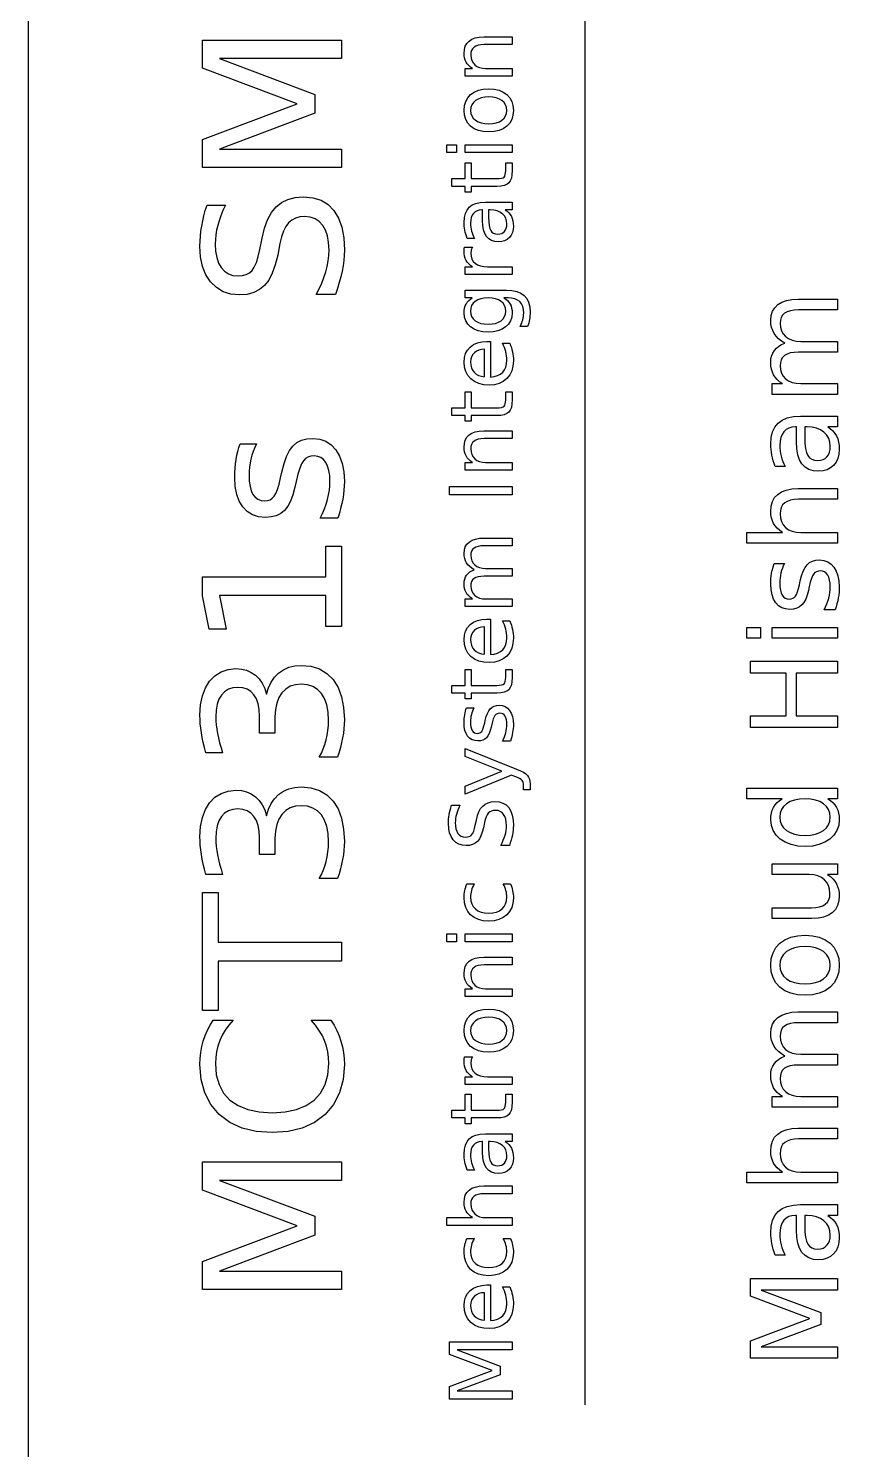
# Model space of a CAD drawing. Header units: millimetres. Extents: x 0 to 600, y 0 to 400.
# Drawn here: x 415 to 462.5, y 90.4 to 172.1 of the extents above; entities that cross this region are included whole.
import ezdxf

# ---------------------------------------------------------------- set-up
doc = ezdxf.new("R2010")
doc.units = ezdxf.units.MM
doc.layers.add('ENGRAVE', color=5, linetype='Continuous')

msp = doc.modelspace()

# ---------------------------------------------------------------- linework, layer by layer
at = {"layer": 'ENGRAVE'}
msp.add_line((447, 93), (447, 237), dxfattribs=at)
for points in [[(503, 83), (415, 83), (415, 247), (503, 247)], [(441.17, 171.567), (442.8, 171.567), (442.8, 171.123), (441.184, 171.123), (441.005, 171.114), (440.849, 171.086), (440.718, 171.039), (440.611, 170.974), (440.527, 170.89), (440.468, 170.787), (440.432, 170.666), (440.42, 170.525), (440.434, 170.355), (440.477, 170.204), (440.549, 170.072), (440.649, 169.959), (440.774, 169.868), (440.92, 169.803), (441.086, 169.764), (441.274, 169.751), (442.8, 169.751), (442.8, 169.305), (440.099, 169.305), (440.099, 169.751), (440.519, 169.751), (440.405, 169.834), (440.306, 169.925), (440.223, 170.022), (440.155, 170.126), (440.102, 170.238), (440.064, 170.359), (440.042, 170.487), (440.034, 170.624), (440.052, 170.843), (440.106, 171.033), (440.196, 171.195), (440.322, 171.328), (440.483, 171.433), (440.678, 171.507), (440.907, 171.552), (441.17, 171.567)], [(425, 164.068), (425, 165.681), (430.444, 167.722), (425, 169.774), (425, 171.387), (433, 171.387), (433, 170.332), (425.975, 170.332), (431.462, 168.269), (431.462, 167.181), (425.975, 165.118), (433, 165.118), (433, 164.068), (425, 164.068)], [(440.034, 167.347), (440.058, 167.621), (440.128, 167.864), (440.246, 168.076), (440.41, 168.256), (440.617, 168.401), (440.859, 168.504), (441.137, 168.566), (441.452, 168.587), (441.766, 168.566), (442.044, 168.504), (442.286, 168.401), (442.493, 168.256), (442.658, 168.076), (442.776, 167.864), (442.846, 167.621), (442.87, 167.347), (442.846, 167.073), (442.776, 166.829), (442.658, 166.617), (442.493, 166.437), (442.286, 166.293), (442.044, 166.19), (441.766, 166.129), (441.452, 166.108), (441.137, 166.129), (440.859, 166.19), (440.617, 166.293), (440.41, 166.437), (440.246, 166.617), (440.128, 166.829), (440.058, 167.073), (440.034, 167.347)], [(440.41, 167.347), (440.428, 167.178), (440.48, 167.028), (440.567, 166.896), (440.689, 166.783), (440.841, 166.692), (441.019, 166.628), (441.223, 166.589), (441.452, 166.576), (441.682, 166.589), (441.885, 166.627), (442.063, 166.692), (442.215, 166.782), (442.337, 166.895), (442.424, 167.026), (442.476, 167.177), (442.494, 167.347), (442.476, 167.515), (442.424, 167.665), (442.336, 167.796), (442.214, 167.909), (442.062, 168), (441.884, 168.065), (441.681, 168.104), (441.452, 168.117), (441.225, 168.104), (441.022, 168.065), (440.844, 168), (440.691, 167.909), (440.568, 167.796), (440.481, 167.665), (440.428, 167.515), (440.41, 167.347)], [(439.048, 164.929), (439.048, 165.373), (439.61, 165.373), (439.61, 164.929), (439.048, 164.929)], [(440.099, 164.929), (440.099, 165.373), (442.8, 165.373), (442.8, 164.929), (440.099, 164.929)], [(439.333, 163.431), (440.099, 163.431), (440.099, 164.345), (440.444, 164.345), (440.444, 163.431), (441.91, 163.431), (442.061, 163.437), (442.182, 163.454), (442.273, 163.482), (442.335, 163.522), (442.376, 163.579), (442.405, 163.659), (442.423, 163.763), (442.429, 163.89), (442.429, 164.345), (442.8, 164.345), (442.8, 163.89), (442.788, 163.653), (442.752, 163.456), (442.692, 163.298), (442.608, 163.181), (442.493, 163.095), (442.338, 163.034), (442.144, 162.998), (441.91, 162.985), (440.444, 162.985), (440.444, 162.66), (440.099, 162.66), (440.099, 162.985), (439.333, 162.985), (439.333, 163.431)], [(425.263, 161.898), (426.318, 161.898), (426.18, 161.594), (426.061, 161.299), (425.96, 161.012), (425.879, 160.735), (425.815, 160.464), (425.77, 160.198), (425.743, 159.936), (425.734, 159.679), (425.756, 159.262), (425.82, 158.896), (425.927, 158.581), (426.077, 158.315), (426.267, 158.106), (426.492, 157.956), (426.754, 157.866), (427.052, 157.836), (427.301, 157.856), (427.518, 157.916), (427.702, 158.015), (427.853, 158.155), (427.982, 158.35), (428.098, 158.616), (428.2, 158.954), (428.29, 159.363), (428.424, 160.017), (428.561, 160.583), (428.742, 161.069), (428.967, 161.476), (429.236, 161.804), (429.551, 162.056), (429.916, 162.236), (430.329, 162.344), (430.792, 162.38), (431.339, 162.331), (431.814, 162.185), (432.22, 161.941), (432.555, 161.6), (432.818, 161.165), (433.005, 160.639), (433.118, 160.022), (433.155, 159.315), (433.147, 159.026), (433.123, 158.729), (433.083, 158.422), (433.027, 158.106), (432.955, 157.783), (432.867, 157.455), (432.765, 157.12), (432.646, 156.78), (431.532, 156.78), (431.705, 157.108), (431.856, 157.433), (431.984, 157.754), (432.089, 158.072), (432.171, 158.386), (432.23, 158.699), (432.265, 159.008), (432.277, 159.315), (432.254, 159.752), (432.186, 160.136), (432.072, 160.467), (431.912, 160.745), (431.711, 160.966), (431.47, 161.123), (431.191, 161.218), (430.873, 161.249), (430.594, 161.227), (430.348, 161.159), (430.133, 161.046), (429.951, 160.887), (429.795, 160.678), (429.66, 160.41), (429.546, 160.084), (429.453, 159.701), (429.324, 159.042), (429.187, 158.478), (429.015, 157.998), (428.809, 157.602), (428.569, 157.289), (428.286, 157.053), (427.954, 156.883), (427.571, 156.782), (427.138, 156.748), (426.636, 156.795), (426.19, 156.935), (425.8, 157.169), (425.466, 157.496), (425.199, 157.905), (425.008, 158.384), (424.894, 158.935), (424.855, 159.556), (424.862, 159.839), (424.881, 160.124), (424.913, 160.412), (424.957, 160.703), (425.014, 160.996), (425.084, 161.293), (425.167, 161.594), (425.263, 161.898)], [(441.259, 162.079), (442.8, 162.079), (442.8, 161.635), (442.39, 161.635), (442.505, 161.554), (442.604, 161.465), (442.686, 161.365), (442.753, 161.257), (442.804, 161.137), (442.841, 161.005), (442.863, 160.86), (442.87, 160.702), (442.855, 160.505), (442.812, 160.33), (442.739, 160.175), (442.637, 160.042), (442.511, 159.935), (442.365, 159.859), (442.199, 159.813), (442.014, 159.798), (441.8, 159.817), (441.614, 159.874), (441.456, 159.969), (441.327, 160.103), (441.225, 160.274), (441.153, 160.483), (441.11, 160.729), (441.095, 161.013), (441.095, 161.635), (441.052, 161.635), (440.907, 161.623), (440.78, 161.585), (440.67, 161.522), (440.578, 161.434), (440.505, 161.323), (440.452, 161.192), (440.421, 161.04), (440.41, 160.868), (440.414, 160.753), (440.424, 160.64), (440.442, 160.528), (440.466, 160.417), (440.497, 160.309), (440.535, 160.202), (440.58, 160.098), (440.632, 159.995), (440.222, 159.995), (440.178, 160.116), (440.14, 160.235), (440.108, 160.353), (440.081, 160.468), (440.061, 160.582), (440.046, 160.694), (440.037, 160.805), (440.034, 160.914), (440.053, 161.189), (440.11, 161.426), (440.205, 161.626), (440.338, 161.789), (440.51, 161.916), (440.72, 162.006), (440.97, 162.061), (441.259, 162.079)], [(441.442, 161.194), (441.45, 160.946), (441.473, 160.739), (441.512, 160.573), (441.565, 160.449), (441.638, 160.358), (441.732, 160.293), (441.848, 160.254), (441.985, 160.241), (442.097, 160.251), (442.197, 160.28), (442.285, 160.329), (442.36, 160.397), (442.421, 160.482), (442.464, 160.58), (442.49, 160.693), (442.499, 160.82), (442.482, 160.995), (442.433, 161.153), (442.351, 161.291), (442.237, 161.412), (442.095, 161.51), (441.932, 161.579), (441.748, 161.621), (441.541, 161.635), (441.442, 161.635), (441.442, 161.194)], [(440.514, 159.501), (440.494, 159.463), (440.476, 159.423), (440.462, 159.382), (440.45, 159.338), (440.441, 159.293), (440.435, 159.246), (440.431, 159.196), (440.43, 159.144), (440.445, 158.967), (440.491, 158.812), (440.567, 158.678), (440.674, 158.567), (440.81, 158.479), (440.973, 158.416), (441.162, 158.378), (441.377, 158.365), (442.8, 158.365), (442.8, 157.919), (440.099, 157.919), (440.099, 158.365), (440.519, 158.365), (440.404, 158.441), (440.305, 158.526), (440.221, 158.623), (440.154, 158.73), (440.101, 158.848), (440.064, 158.978), (440.042, 159.12), (440.034, 159.274), (440.035, 159.298), (440.036, 159.323), (440.038, 159.349), (440.04, 159.376), (440.044, 159.404), (440.048, 159.434), (440.053, 159.466), (440.058, 159.499), (440.514, 159.501)], [(442.465, 157.022), (442.788, 157.003), (443.066, 156.946), (443.301, 156.85), (443.491, 156.716), (443.638, 156.543), (443.743, 156.329), (443.806, 156.074), (443.827, 155.778), (443.825, 155.663), (443.818, 155.551), (443.808, 155.442), (443.792, 155.337), (443.772, 155.234), (443.748, 155.133), (443.719, 155.033), (443.685, 154.934), (443.253, 154.934), (443.303, 155.032), (443.346, 155.128), (443.381, 155.224), (443.41, 155.32), (443.432, 155.416), (443.448, 155.512), (443.458, 155.61), (443.461, 155.708), (443.446, 155.913), (443.404, 156.09), (443.333, 156.239), (443.233, 156.362), (443.104, 156.457), (442.947, 156.524), (442.76, 156.565), (442.544, 156.579), (442.325, 156.579), (442.437, 156.505), (442.534, 156.422), (442.615, 156.329), (442.682, 156.227), (442.734, 156.114), (442.77, 155.991), (442.793, 155.857), (442.8, 155.713), (442.776, 155.477), (442.705, 155.265), (442.587, 155.076), (442.421, 154.913), (442.217, 154.78), (441.981, 154.685), (441.715, 154.628), (441.418, 154.609), (441.12, 154.628), (440.854, 154.685), (440.618, 154.78), (440.413, 154.913), (440.247, 155.076), (440.129, 155.265), (440.058, 155.477), (440.034, 155.713), (440.042, 155.857), (440.064, 155.991), (440.101, 156.114), (440.152, 156.227), (440.219, 156.329), (440.301, 156.422), (440.397, 156.505), (440.509, 156.579), (440.099, 156.579), (440.099, 157.022), (442.465, 157.022)], [(441.418, 156.579), (441.191, 156.566), (440.99, 156.529), (440.817, 156.467), (440.671, 156.38), (440.555, 156.27), (440.472, 156.141), (440.422, 155.991), (440.406, 155.822), (440.422, 155.653), (440.472, 155.504), (440.555, 155.375), (440.671, 155.266), (440.817, 155.179), (440.99, 155.117), (441.191, 155.079), (441.418, 155.067), (441.645, 155.079), (441.845, 155.117), (442.017, 155.179), (442.163, 155.266), (442.279, 155.375), (442.362, 155.504), (442.412, 155.653), (442.429, 155.822), (442.412, 155.991), (442.362, 156.141), (442.279, 156.27), (442.163, 156.38), (442.017, 156.467), (441.845, 156.529), (441.645, 156.566), (441.418, 156.579)], [(458.469, 153.979), (458.275, 154.1), (458.108, 154.232), (457.969, 154.376), (457.856, 154.531), (457.77, 154.699), (457.708, 154.881), (457.671, 155.077), (457.659, 155.288), (457.684, 155.564), (457.761, 155.807), (457.89, 156.016), (458.069, 156.192), (458.296, 156.331), (458.566, 156.431), (458.879, 156.49), (459.236, 156.51), (461.5, 156.51), (461.5, 155.891), (459.256, 155.891), (459.004, 155.879), (458.787, 155.843), (458.604, 155.783), (458.456, 155.7), (458.342, 155.592), (458.26, 155.459), (458.211, 155.301), (458.195, 155.117), (458.214, 154.89), (458.274, 154.689), (458.374, 154.512), (458.513, 154.36), (458.686, 154.239), (458.889, 154.152), (459.12, 154.1), (459.38, 154.082), (461.5, 154.082), (461.5, 153.463), (459.256, 153.463), (459.003, 153.451), (458.784, 153.415), (458.602, 153.355), (458.454, 153.272), (458.341, 153.164), (458.259, 153.029), (458.211, 152.869), (458.195, 152.683), (458.215, 152.459), (458.275, 152.259), (458.374, 152.083), (458.514, 151.932), (458.688, 151.811), (458.891, 151.724), (459.121, 151.672), (459.38, 151.654), (461.5, 151.654), (461.5, 151.035), (457.749, 151.035), (457.749, 151.654), (458.332, 151.654), (458.171, 151.765), (458.032, 151.886), (457.916, 152.018), (457.823, 152.16), (457.751, 152.314), (457.7, 152.482), (457.669, 152.664), (457.659, 152.86), (457.672, 153.057), (457.711, 153.238), (457.776, 153.404), (457.866, 153.555), (457.982, 153.689), (458.121, 153.804), (458.283, 153.901), (458.469, 153.979)], [(441.339, 154.073), (441.556, 154.073), (441.556, 152.033), (441.771, 152.062), (441.959, 152.117), (442.12, 152.2), (442.254, 152.31), (442.359, 152.445), (442.434, 152.605), (442.479, 152.789), (442.494, 152.998), (442.49, 153.125), (442.478, 153.25), (442.459, 153.373), (442.431, 153.494), (442.396, 153.613), (442.353, 153.733), (442.302, 153.851), (442.243, 153.97), (442.663, 153.97), (442.71, 153.85), (442.752, 153.728), (442.787, 153.605), (442.817, 153.48), (442.84, 153.354), (442.857, 153.228), (442.867, 153.1), (442.87, 152.971), (442.846, 152.665), (442.776, 152.392), (442.658, 152.153), (442.494, 151.948), (442.289, 151.783), (442.051, 151.665), (441.78, 151.594), (441.476, 151.571), (441.162, 151.593), (440.882, 151.66), (440.636, 151.772), (440.424, 151.929), (440.253, 152.123), (440.132, 152.349), (440.059, 152.606), (440.034, 152.894), (440.056, 153.153), (440.122, 153.382), (440.232, 153.584), (440.385, 153.756), (440.576, 153.895), (440.799, 153.994), (441.053, 154.054), (441.339, 154.073)], [(441.209, 153.63), (441.036, 153.615), (440.881, 153.576), (440.745, 153.513), (440.627, 153.426), (440.533, 153.318), (440.465, 153.195), (440.424, 153.055), (440.41, 152.899), (440.424, 152.723), (440.463, 152.565), (440.528, 152.426), (440.62, 152.305), (440.736, 152.205), (440.873, 152.129), (441.031, 152.077), (441.211, 152.048), (441.209, 153.63)], [(439.333, 150.266), (440.099, 150.266), (440.099, 151.18), (440.444, 151.18), (440.444, 150.266), (441.91, 150.266), (442.061, 150.272), (442.182, 150.289), (442.273, 150.317), (442.335, 150.356), (442.376, 150.413), (442.405, 150.494), (442.423, 150.597), (442.429, 150.724), (442.429, 151.18), (442.8, 151.18), (442.8, 150.724), (442.788, 150.487), (442.752, 150.29), (442.692, 150.133), (442.608, 150.015), (442.493, 149.93), (442.338, 149.869), (442.144, 149.832), (441.91, 149.82), (440.444, 149.82), (440.444, 149.494), (440.099, 149.494), (440.099, 149.82), (439.333, 149.82), (439.333, 150.266)], [(459.36, 149.789), (461.5, 149.789), (461.5, 149.173), (460.931, 149.173), (461.09, 149.061), (461.227, 148.936), (461.342, 148.798), (461.435, 148.647), (461.506, 148.481), (461.557, 148.297), (461.587, 148.096), (461.597, 147.877), (461.577, 147.604), (461.516, 147.36), (461.415, 147.146), (461.274, 146.961), (461.099, 146.812), (460.896, 146.706), (460.666, 146.642), (460.408, 146.621), (460.111, 146.647), (459.853, 146.727), (459.634, 146.859), (459.454, 147.045), (459.313, 147.282), (459.213, 147.572), (459.152, 147.915), (459.132, 148.309), (459.132, 149.173), (459.072, 149.173), (458.871, 149.155), (458.695, 149.103), (458.542, 149.016), (458.414, 148.893), (458.312, 148.739), (458.239, 148.557), (458.196, 148.347), (458.181, 148.108), (458.186, 147.948), (458.2, 147.791), (458.225, 147.635), (458.258, 147.482), (458.302, 147.331), (458.354, 147.183), (458.417, 147.038), (458.489, 146.896), (457.92, 146.896), (457.859, 147.063), (457.806, 147.229), (457.761, 147.392), (457.724, 147.552), (457.695, 147.71), (457.675, 147.866), (457.663, 148.02), (457.659, 148.171), (457.685, 148.553), (457.764, 148.882), (457.896, 149.16), (458.081, 149.387), (458.319, 149.563), (458.612, 149.689), (458.959, 149.764), (459.36, 149.789)], [(441.17, 148.942), (442.8, 148.942), (442.8, 148.499), (441.184, 148.499), (441.005, 148.489), (440.849, 148.461), (440.718, 148.415), (440.611, 148.349), (440.527, 148.265), (440.468, 148.162), (440.432, 148.041), (440.42, 147.901), (440.434, 147.73), (440.477, 147.579), (440.549, 147.447), (440.649, 147.334), (440.774, 147.243), (440.92, 147.178), (441.086, 147.14), (441.274, 147.127), (442.8, 147.127), (442.8, 146.681), (440.099, 146.681), (440.099, 147.127), (440.519, 147.127), (440.405, 147.21), (440.306, 147.3), (440.223, 147.397), (440.155, 147.502), (440.102, 147.614), (440.064, 147.734), (440.042, 147.863), (440.034, 147.999), (440.052, 148.218), (440.106, 148.408), (440.196, 148.57), (440.322, 148.704), (440.483, 148.808), (440.678, 148.883), (440.907, 148.927), (441.17, 148.942)], [(459.615, 148.56), (459.625, 148.215), (459.657, 147.928), (459.711, 147.698), (459.785, 147.525), (459.886, 147.399), (460.016, 147.309), (460.177, 147.255), (460.368, 147.237), (460.524, 147.251), (460.662, 147.291), (460.784, 147.359), (460.889, 147.453), (460.973, 147.571), (461.033, 147.708), (461.069, 147.865), (461.081, 148.041), (461.059, 148.284), (460.991, 148.503), (460.877, 148.695), (460.718, 148.863), (460.521, 148.999), (460.295, 149.095), (460.038, 149.153), (459.752, 149.173), (459.615, 149.173), (459.615, 148.56)], [(427.175, 148.191), (428.108, 148.191), (428.007, 147.98), (427.92, 147.765), (427.847, 147.546), (427.786, 147.323), (427.739, 147.096), (427.706, 146.865), (427.686, 146.63), (427.679, 146.39), (427.693, 146.046), (427.735, 145.748), (427.806, 145.496), (427.904, 145.289), (428.031, 145.129), (428.186, 145.014), (428.368, 144.945), (428.579, 144.922), (428.742, 144.939), (428.885, 144.988), (429.011, 145.07), (429.118, 145.185), (429.215, 145.349), (429.309, 145.58), (429.401, 145.877), (429.49, 146.24), (429.565, 146.578), (429.689, 147.065), (429.837, 147.476), (430.007, 147.811), (430.2, 148.07), (430.425, 148.264), (430.691, 148.402), (430.997, 148.485), (431.344, 148.512), (431.74, 148.471), (432.093, 148.347), (432.402, 148.14), (432.668, 147.851), (432.881, 147.489), (433.033, 147.065), (433.125, 146.579), (433.155, 146.031), (433.15, 145.788), (433.132, 145.539), (433.103, 145.285), (433.062, 145.027), (433.009, 144.762), (432.944, 144.49), (432.868, 144.211), (432.78, 143.926), (431.762, 143.926), (431.895, 144.198), (432.011, 144.468), (432.108, 144.736), (432.188, 145.003), (432.25, 145.267), (432.295, 145.53), (432.321, 145.792), (432.33, 146.053), (432.315, 146.381), (432.271, 146.669), (432.196, 146.917), (432.092, 147.125), (431.96, 147.289), (431.804, 147.406), (431.624, 147.476), (431.419, 147.5), (431.23, 147.483), (431.064, 147.432), (430.922, 147.347), (430.803, 147.229), (430.697, 147.053), (430.593, 146.797), (430.491, 146.46), (430.39, 146.042), (430.31, 145.699), (430.201, 145.273), (430.066, 144.91), (429.905, 144.611), (429.718, 144.376), (429.5, 144.198), (429.244, 144.07), (428.952, 143.994), (428.622, 143.969), (428.223, 144.006), (427.872, 144.119), (427.569, 144.306), (427.315, 144.569), (427.113, 144.9), (426.969, 145.295), (426.883, 145.752), (426.854, 146.273), (426.859, 146.542), (426.874, 146.803), (426.899, 147.056), (426.934, 147.301), (426.98, 147.538), (427.035, 147.765), (427.1, 147.983), (427.175, 148.191)], [(439.2, 145.26), (439.2, 145.747), (442.8, 145.747), (442.8, 145.26), (439.2, 145.26)], [(459.236, 145.626), (461.5, 145.626), (461.5, 145.01), (459.256, 145.01), (459.007, 144.997), (458.791, 144.958), (458.608, 144.893), (458.459, 144.802), (458.343, 144.686), (458.261, 144.543), (458.211, 144.374), (458.195, 144.18), (458.214, 143.943), (458.274, 143.733), (458.374, 143.55), (458.513, 143.392), (458.686, 143.266), (458.889, 143.176), (459.12, 143.122), (459.38, 143.104), (461.5, 143.104), (461.5, 142.485), (456.289, 142.485), (456.289, 143.104), (458.332, 143.104), (458.173, 143.22), (458.036, 143.345), (457.921, 143.48), (457.826, 143.625), (457.753, 143.781), (457.701, 143.948), (457.669, 144.127), (457.659, 144.317), (457.684, 144.62), (457.759, 144.884), (457.884, 145.109), (458.059, 145.295), (458.283, 145.44), (458.553, 145.543), (458.871, 145.606), (459.236, 145.626)], [(432.089, 137.71), (432.089, 139.478), (425.986, 139.478), (426.372, 137.555), (425.386, 137.555), (425, 139.468), (425, 140.55), (432.089, 140.55), (432.089, 142.318), (433, 142.318), (433, 137.71), (432.089, 137.71)], [(440.618, 140.963), (440.478, 141.051), (440.358, 141.146), (440.257, 141.25), (440.177, 141.361), (440.114, 141.482), (440.07, 141.613), (440.043, 141.755), (440.034, 141.906), (440.053, 142.105), (440.108, 142.28), (440.2, 142.431), (440.33, 142.557), (440.493, 142.657), (440.687, 142.729), (440.913, 142.772), (441.17, 142.786), (442.8, 142.786), (442.8, 142.34), (441.184, 142.34), (441.003, 142.332), (440.846, 142.306), (440.715, 142.263), (440.608, 142.203), (440.526, 142.125), (440.467, 142.029), (440.432, 141.915), (440.42, 141.783), (440.434, 141.62), (440.477, 141.475), (440.549, 141.347), (440.649, 141.238), (440.774, 141.151), (440.92, 141.088), (441.086, 141.051), (441.274, 141.038), (442.8, 141.038), (442.8, 140.592), (441.184, 140.592), (441.002, 140.584), (440.845, 140.558), (440.713, 140.515), (440.607, 140.455), (440.525, 140.377), (440.467, 140.28), (440.432, 140.164), (440.42, 140.03), (440.434, 139.869), (440.478, 139.725), (440.55, 139.599), (440.65, 139.49), (440.776, 139.403), (440.921, 139.34), (441.087, 139.303), (441.274, 139.29), (442.8, 139.29), (442.8, 138.844), (440.099, 138.844), (440.099, 139.29), (440.519, 139.29), (440.403, 139.37), (440.303, 139.457), (440.22, 139.552), (440.152, 139.654), (440.101, 139.765), (440.064, 139.886), (440.042, 140.017), (440.034, 140.158), (440.044, 140.3), (440.072, 140.43), (440.118, 140.55), (440.184, 140.658), (440.267, 140.755), (440.367, 140.838), (440.484, 140.907), (440.618, 140.963)], [(457.86, 141.326), (458.442, 141.326), (458.38, 141.194), (458.325, 141.06), (458.279, 140.923), (458.241, 140.784), (458.212, 140.642), (458.191, 140.497), (458.179, 140.35), (458.174, 140.201), (458.183, 139.986), (458.21, 139.799), (458.254, 139.642), (458.315, 139.513), (458.394, 139.412), (458.491, 139.341), (458.605, 139.298), (458.737, 139.283), (458.839, 139.294), (458.928, 139.324), (459.007, 139.376), (459.074, 139.447), (459.134, 139.55), (459.193, 139.694), (459.25, 139.88), (459.306, 140.107), (459.353, 140.318), (459.431, 140.623), (459.523, 140.88), (459.629, 141.089), (459.75, 141.251), (459.891, 141.372), (460.057, 141.458), (460.248, 141.51), (460.465, 141.527), (460.713, 141.501), (460.933, 141.424), (461.126, 141.294), (461.292, 141.114), (461.426, 140.887), (461.521, 140.622), (461.578, 140.319), (461.597, 139.977), (461.593, 139.824), (461.582, 139.669), (461.564, 139.51), (461.539, 139.349), (461.506, 139.183), (461.465, 139.013), (461.418, 138.839), (461.363, 138.66), (460.726, 138.66), (460.81, 138.831), (460.882, 138.999), (460.943, 139.167), (460.993, 139.334), (461.031, 139.499), (461.059, 139.663), (461.076, 139.827), (461.081, 139.99), (461.072, 140.195), (461.044, 140.375), (460.998, 140.53), (460.932, 140.66), (460.85, 140.762), (460.753, 140.836), (460.64, 140.88), (460.512, 140.894), (460.394, 140.884), (460.29, 140.852), (460.201, 140.799), (460.127, 140.725), (460.061, 140.615), (459.995, 140.455), (459.932, 140.244), (459.869, 139.983), (459.819, 139.769), (459.75, 139.502), (459.666, 139.276), (459.565, 139.089), (459.449, 138.942), (459.312, 138.83), (459.153, 138.751), (458.97, 138.703), (458.764, 138.687), (458.514, 138.711), (458.295, 138.781), (458.106, 138.898), (457.947, 139.062), (457.821, 139.27), (457.731, 139.516), (457.677, 139.802), (457.659, 140.127), (457.662, 140.296), (457.671, 140.459), (457.687, 140.617), (457.709, 140.77), (457.737, 140.918), (457.772, 141.06), (457.813, 141.196), (457.86, 141.326)], [(441.339, 138.133), (441.556, 138.133), (441.556, 136.093), (441.771, 136.121), (441.959, 136.176), (442.12, 136.259), (442.254, 136.369), (442.359, 136.504), (442.434, 136.664), (442.479, 136.849), (442.494, 137.057), (442.49, 137.184), (442.478, 137.309), (442.459, 137.432), (442.431, 137.553), (442.396, 137.672), (442.353, 137.792), (442.302, 137.911), (442.243, 138.029), (442.663, 138.029), (442.71, 137.909), (442.752, 137.787), (442.787, 137.664), (442.817, 137.539), (442.84, 137.414), (442.857, 137.287), (442.867, 137.159), (442.87, 137.031), (442.846, 136.724), (442.776, 136.452), (442.658, 136.213), (442.494, 136.007), (442.289, 135.842), (442.051, 135.724), (441.78, 135.653), (441.476, 135.63), (441.162, 135.652), (440.882, 135.719), (440.636, 135.831), (440.424, 135.988), (440.253, 136.182), (440.132, 136.408), (440.059, 136.665), (440.034, 136.954), (440.056, 137.212), (440.122, 137.441), (440.232, 137.643), (440.385, 137.816), (440.576, 137.954), (440.799, 138.053), (441.053, 138.113), (441.339, 138.133)], [(441.209, 137.689), (441.036, 137.674), (440.881, 137.636), (440.745, 137.573), (440.627, 137.485), (440.533, 137.378), (440.465, 137.254), (440.424, 137.114), (440.41, 136.958), (440.424, 136.782), (440.463, 136.624), (440.528, 136.485), (440.62, 136.364), (440.736, 136.264), (440.873, 136.188), (441.031, 136.136), (441.211, 136.107), (441.209, 137.689)], [(456.289, 137.029), (456.289, 137.646), (457.069, 137.646), (457.069, 137.029), (456.289, 137.029)], [(457.749, 137.029), (457.749, 137.646), (461.5, 137.646), (461.5, 137.029), (457.749, 137.029)], [(456.5, 131.899), (456.5, 132.575), (458.55, 132.575), (458.55, 135.033), (456.5, 135.033), (456.5, 135.71), (461.5, 135.71), (461.5, 135.033), (459.119, 135.033), (459.119, 132.575), (461.5, 132.575), (461.5, 131.899), (456.5, 131.899)], [(428.687, 133.82), (428.792, 134.187), (428.942, 134.512), (429.138, 134.794), (429.378, 135.033), (429.656, 135.225), (429.965, 135.361), (430.304, 135.443), (430.674, 135.47), (431.233, 135.419), (431.725, 135.267), (432.149, 135.012), (432.507, 134.656), (432.791, 134.206), (432.993, 133.67), (433.115, 133.048), (433.155, 132.341), (433.149, 132.087), (433.131, 131.83), (433.1, 131.569), (433.056, 131.304), (433.001, 131.035), (432.932, 130.762), (432.852, 130.485), (432.759, 130.203), (431.714, 130.203), (431.837, 130.433), (431.944, 130.674), (432.035, 130.926), (432.111, 131.189), (432.169, 131.46), (432.211, 131.737), (432.236, 132.02), (432.244, 132.309), (432.219, 132.788), (432.144, 133.206), (432.018, 133.563), (431.843, 133.86), (431.619, 134.093), (431.35, 134.26), (431.035, 134.36), (430.674, 134.393), (430.34, 134.362), (430.044, 134.269), (429.787, 134.114), (429.568, 133.898), (429.393, 133.625), (429.269, 133.305), (429.194, 132.936), (429.169, 132.518), (429.169, 131.585), (428.279, 131.585), (428.279, 132.561), (428.259, 132.936), (428.2, 133.265), (428.1, 133.547), (427.96, 133.782), (427.783, 133.968), (427.571, 134.1), (427.324, 134.179), (427.042, 134.206), (426.751, 134.178), (426.497, 134.096), (426.278, 133.96), (426.096, 133.769), (425.952, 133.527), (425.849, 133.238), (425.787, 132.901), (425.766, 132.518), (425.772, 132.291), (425.79, 132.057), (425.82, 131.814), (425.863, 131.564), (425.918, 131.303), (425.986, 131.029), (426.068, 130.743), (426.163, 130.444), (425.198, 130.444), (425.118, 130.747), (425.048, 131.041), (424.989, 131.325), (424.941, 131.599), (424.904, 131.864), (424.877, 132.122), (424.861, 132.372), (424.855, 132.614), (424.89, 133.198), (424.995, 133.718), (425.17, 134.173), (425.415, 134.565), (425.72, 134.879), (426.074, 135.103), (426.477, 135.238), (426.929, 135.283), (427.248, 135.259), (427.542, 135.188), (427.81, 135.069), (428.052, 134.902), (428.263, 134.692), (428.439, 134.441), (428.581, 134.151), (428.687, 133.82)], [(439.333, 134.325), (440.099, 134.325), (440.099, 135.239), (440.444, 135.239), (440.444, 134.325), (441.91, 134.325), (442.061, 134.331), (442.182, 134.348), (442.273, 134.376), (442.335, 134.416), (442.376, 134.473), (442.405, 134.553), (442.423, 134.656), (442.429, 134.783), (442.429, 135.239), (442.8, 135.239), (442.8, 134.783), (442.788, 134.546), (442.752, 134.349), (442.692, 134.192), (442.608, 134.074), (442.493, 133.989), (442.338, 133.928), (442.144, 133.891), (441.91, 133.879), (440.444, 133.879), (440.444, 133.554), (440.099, 133.554), (440.099, 133.879), (439.333, 133.879), (439.333, 134.325)], [(440.179, 133.035), (440.599, 133.035), (440.553, 132.94), (440.514, 132.844), (440.481, 132.745), (440.454, 132.645), (440.433, 132.542), (440.418, 132.438), (440.409, 132.333), (440.406, 132.225), (440.412, 132.07), (440.431, 131.936), (440.463, 131.822), (440.507, 131.73), (440.564, 131.657), (440.633, 131.606), (440.716, 131.575), (440.811, 131.564), (440.884, 131.572), (440.948, 131.594), (441.005, 131.631), (441.053, 131.683), (441.097, 131.757), (441.139, 131.86), (441.18, 131.994), (441.221, 132.158), (441.254, 132.309), (441.31, 132.529), (441.376, 132.714), (441.453, 132.864), (441.54, 132.981), (441.641, 133.068), (441.761, 133.13), (441.899, 133.167), (442.055, 133.18), (442.233, 133.161), (442.392, 133.105), (442.531, 133.012), (442.651, 132.882), (442.747, 132.719), (442.815, 132.529), (442.856, 132.31), (442.87, 132.063), (442.867, 131.954), (442.859, 131.842), (442.846, 131.728), (442.828, 131.611), (442.804, 131.492), (442.775, 131.37), (442.741, 131.244), (442.701, 131.116), (442.243, 131.116), (442.303, 131.238), (442.355, 131.36), (442.399, 131.481), (442.435, 131.601), (442.463, 131.72), (442.483, 131.838), (442.495, 131.956), (442.499, 132.073), (442.492, 132.221), (442.472, 132.35), (442.438, 132.462), (442.391, 132.555), (442.332, 132.629), (442.262, 132.682), (442.181, 132.714), (442.089, 132.724), (442.004, 132.717), (441.929, 132.694), (441.865, 132.656), (441.811, 132.602), (441.764, 132.523), (441.717, 132.408), (441.671, 132.256), (441.626, 132.068), (441.59, 131.914), (441.54, 131.722), (441.48, 131.559), (441.407, 131.424), (441.323, 131.318), (441.225, 131.238), (441.11, 131.181), (440.978, 131.147), (440.83, 131.135), (440.65, 131.152), (440.492, 131.203), (440.356, 131.287), (440.242, 131.405), (440.151, 131.554), (440.086, 131.732), (440.047, 131.938), (440.034, 132.172), (440.037, 132.293), (440.043, 132.411), (440.055, 132.525), (440.07, 132.635), (440.091, 132.741), (440.116, 132.844), (440.145, 132.941), (440.179, 133.035)], [(443.051, 129.515), (443.271, 129.421), (443.449, 129.329), (443.586, 129.238), (443.68, 129.148), (443.744, 129.052), (443.79, 128.94), (443.818, 128.813), (443.827, 128.671), (443.827, 128.316), (443.456, 128.316), (443.456, 128.577), (443.45, 128.663), (443.434, 128.74), (443.407, 128.806), (443.369, 128.861), (443.311, 128.913), (443.223, 128.968), (443.106, 129.025), (442.959, 129.086), (442.757, 129.165), (440.099, 128.073), (440.099, 128.543), (442.212, 129.387), (440.099, 130.231), (440.099, 130.701), (443.051, 129.515)], [(428.687, 126.838), (428.792, 127.205), (428.942, 127.53), (429.138, 127.812), (429.378, 128.052), (429.656, 128.243), (429.965, 128.379), (430.304, 128.461), (430.674, 128.488), (431.233, 128.437), (431.725, 128.285), (432.149, 128.03), (432.507, 127.674), (432.791, 127.224), (432.993, 126.688), (433.115, 126.066), (433.155, 125.359), (433.149, 125.105), (433.131, 124.848), (433.1, 124.587), (433.056, 124.322), (433.001, 124.053), (432.932, 123.78), (432.852, 123.503), (432.759, 123.221), (431.714, 123.221), (431.837, 123.451), (431.944, 123.693), (432.035, 123.944), (432.111, 124.207), (432.169, 124.478), (432.211, 124.755), (432.236, 125.038), (432.244, 125.327), (432.219, 125.806), (432.144, 126.224), (432.018, 126.581), (431.843, 126.878), (431.619, 127.111), (431.35, 127.278), (431.035, 127.378), (430.674, 127.411), (430.34, 127.38), (430.044, 127.287), (429.787, 127.132), (429.568, 126.916), (429.393, 126.644), (429.269, 126.323), (429.194, 125.954), (429.169, 125.536), (429.169, 124.603), (428.279, 124.603), (428.279, 125.579), (428.259, 125.954), (428.2, 126.283), (428.1, 126.565), (427.96, 126.8), (427.783, 126.986), (427.571, 127.118), (427.324, 127.197), (427.042, 127.224), (426.751, 127.196), (426.497, 127.115), (426.278, 126.978), (426.096, 126.787), (425.952, 126.545), (425.849, 126.256), (425.787, 125.919), (425.766, 125.536), (425.772, 125.309), (425.79, 125.075), (425.82, 124.833), (425.863, 124.582), (425.918, 124.321), (425.986, 124.048), (426.068, 123.761), (426.163, 123.462), (425.198, 123.462), (425.118, 123.765), (425.048, 124.059), (424.989, 124.343), (424.941, 124.617), (424.904, 124.882), (424.877, 125.14), (424.861, 125.39), (424.855, 125.632), (424.89, 126.216), (424.995, 126.736), (425.17, 127.192), (425.415, 127.583), (425.72, 127.897), (426.074, 128.121), (426.477, 128.256), (426.929, 128.301), (427.248, 128.277), (427.542, 128.206), (427.81, 128.087), (428.052, 127.92), (428.263, 127.71), (428.439, 127.459), (428.581, 127.169), (428.687, 126.838)], [(458.318, 127.806), (456.289, 127.806), (456.289, 128.423), (461.5, 128.423), (461.5, 127.806), (460.937, 127.806), (461.094, 127.703), (461.229, 127.587), (461.343, 127.458), (461.435, 127.316), (461.506, 127.16), (461.557, 126.99), (461.587, 126.804), (461.597, 126.604), (461.563, 126.28), (461.461, 125.988), (461.292, 125.727), (461.055, 125.497), (460.762, 125.311), (460.427, 125.177), (460.049, 125.097), (459.628, 125.07), (459.207, 125.097), (458.829, 125.177), (458.494, 125.311), (458.201, 125.497), (457.964, 125.727), (457.794, 125.988), (457.693, 126.28), (457.659, 126.604), (457.669, 126.804), (457.699, 126.99), (457.75, 127.16), (457.821, 127.316), (457.913, 127.458), (458.027, 127.587), (458.162, 127.703), (458.318, 127.806)], [(439.318, 127.434), (439.793, 127.434), (439.731, 127.297), (439.677, 127.164), (439.632, 127.036), (439.595, 126.911), (439.567, 126.789), (439.547, 126.669), (439.534, 126.551), (439.53, 126.436), (439.54, 126.248), (439.569, 126.083), (439.617, 125.941), (439.685, 125.822), (439.77, 125.728), (439.872, 125.66), (439.989, 125.62), (440.124, 125.606), (440.236, 125.615), (440.333, 125.642), (440.416, 125.687), (440.484, 125.75), (440.542, 125.837), (440.594, 125.957), (440.64, 126.109), (440.681, 126.293), (440.741, 126.588), (440.803, 126.842), (440.884, 127.061), (440.985, 127.244), (441.106, 127.392), (441.248, 127.505), (441.412, 127.586), (441.598, 127.635), (441.807, 127.651), (442.052, 127.629), (442.267, 127.563), (442.449, 127.454), (442.6, 127.3), (442.718, 127.104), (442.802, 126.868), (442.853, 126.59), (442.87, 126.272), (442.866, 126.142), (442.855, 126.008), (442.837, 125.87), (442.812, 125.728), (442.78, 125.583), (442.74, 125.435), (442.694, 125.284), (442.641, 125.131), (442.139, 125.131), (442.217, 125.279), (442.285, 125.425), (442.343, 125.569), (442.39, 125.712), (442.427, 125.854), (442.453, 125.994), (442.469, 126.134), (442.474, 126.272), (442.464, 126.468), (442.433, 126.641), (442.382, 126.79), (442.311, 126.915), (442.22, 127.015), (442.112, 127.085), (441.986, 127.128), (441.843, 127.142), (441.717, 127.132), (441.606, 127.101), (441.51, 127.051), (441.428, 126.979), (441.358, 126.885), (441.297, 126.764), (441.246, 126.618), (441.204, 126.445), (441.146, 126.149), (441.084, 125.895), (441.007, 125.679), (440.914, 125.501), (440.806, 125.36), (440.679, 125.254), (440.529, 125.178), (440.357, 125.132), (440.162, 125.117), (439.936, 125.138), (439.735, 125.201), (439.56, 125.306), (439.41, 125.453), (439.29, 125.637), (439.204, 125.853), (439.152, 126.101), (439.135, 126.38), (439.138, 126.507), (439.146, 126.636), (439.161, 126.765), (439.181, 126.896), (439.206, 127.028), (439.238, 127.162), (439.275, 127.297), (439.318, 127.434)], [(459.628, 125.707), (459.95, 125.724), (460.235, 125.777), (460.483, 125.864), (460.695, 125.986), (460.864, 126.139), (460.985, 126.318), (461.057, 126.523), (461.081, 126.755), (461.057, 126.986), (460.985, 127.192), (460.864, 127.371), (460.695, 127.525), (460.483, 127.648), (460.235, 127.736), (459.95, 127.789), (459.628, 127.806), (459.306, 127.789), (459.021, 127.736), (458.773, 127.648), (458.561, 127.525), (458.392, 127.371), (458.271, 127.192), (458.199, 126.986), (458.174, 126.755), (458.199, 126.523), (458.271, 126.318), (458.392, 126.139), (458.561, 125.986), (458.773, 125.864), (459.021, 125.777), (459.306, 125.724), (459.628, 125.707)], [(460.02, 120.928), (457.749, 120.928), (457.749, 121.544), (459.996, 121.544), (460.246, 121.557), (460.462, 121.596), (460.645, 121.661), (460.795, 121.752), (460.912, 121.868), (460.995, 122.011), (461.045, 122.18), (461.061, 122.374), (461.041, 122.611), (460.982, 122.821), (460.882, 123.005), (460.743, 123.163), (460.57, 123.29), (460.367, 123.38), (460.136, 123.435), (459.876, 123.453), (457.749, 123.453), (457.749, 124.069), (461.5, 124.069), (461.5, 123.453), (460.924, 123.453), (461.084, 123.336), (461.222, 123.21), (461.337, 123.076), (461.431, 122.932), (461.504, 122.778), (461.556, 122.612), (461.587, 122.434), (461.597, 122.244), (461.572, 121.94), (461.497, 121.675), (461.371, 121.449), (461.195, 121.263), (460.971, 121.116), (460.7, 121.011), (460.383, 120.949), (460.02, 120.928)], [(440.203, 122.915), (440.618, 122.915), (440.569, 122.821), (440.527, 122.727), (440.491, 122.632), (440.462, 122.538), (440.44, 122.443), (440.423, 122.348), (440.414, 122.252), (440.41, 122.156), (440.428, 121.952), (440.479, 121.772), (440.564, 121.617), (440.684, 121.485), (440.835, 121.381), (441.013, 121.306), (441.219, 121.262), (441.452, 121.247), (441.685, 121.262), (441.891, 121.306), (442.069, 121.381), (442.22, 121.485), (442.34, 121.617), (442.425, 121.772), (442.477, 121.952), (442.494, 122.156), (442.491, 122.252), (442.481, 122.348), (442.465, 122.443), (442.442, 122.538), (442.413, 122.632), (442.377, 122.727), (442.335, 122.821), (442.286, 122.915), (442.696, 122.915), (442.737, 122.822), (442.772, 122.726), (442.802, 122.629), (442.827, 122.531), (442.846, 122.43), (442.859, 122.325), (442.867, 122.218), (442.87, 122.107), (442.846, 121.818), (442.774, 121.56), (442.654, 121.333), (442.487, 121.138), (442.278, 120.981), (442.036, 120.869), (441.761, 120.801), (441.452, 120.779), (441.139, 120.802), (440.862, 120.87), (440.62, 120.983), (440.413, 121.142), (440.247, 121.34), (440.129, 121.572), (440.058, 121.837), (440.034, 122.136), (440.037, 122.238), (440.045, 122.339), (440.058, 122.438), (440.076, 122.537), (440.1, 122.634), (440.129, 122.729), (440.164, 122.823), (440.203, 122.915)], [(425, 115.65), (425, 122.417), (425.911, 122.417), (425.911, 119.577), (433, 119.577), (433, 118.49), (425.911, 118.49), (425.911, 115.65), (425, 115.65)], [(439.048, 119.6), (439.048, 120.043), (439.61, 120.043), (439.61, 119.6), (439.048, 119.6)], [(440.099, 119.6), (440.099, 120.043), (442.8, 120.043), (442.8, 119.6), (440.099, 119.6)], [(457.659, 118.248), (457.691, 118.629), (457.789, 118.966), (457.953, 119.26), (458.181, 119.511), (458.468, 119.712), (458.804, 119.855), (459.191, 119.941), (459.628, 119.97), (460.064, 119.941), (460.45, 119.855), (460.786, 119.712), (461.073, 119.511), (461.302, 119.26), (461.466, 118.966), (461.564, 118.629), (461.597, 118.248), (461.564, 117.867), (461.466, 117.529), (461.302, 117.235), (461.073, 116.984), (460.786, 116.784), (460.45, 116.641), (460.064, 116.556), (459.628, 116.527), (459.191, 116.556), (458.804, 116.641), (458.468, 116.784), (458.181, 116.984), (457.953, 117.235), (457.789, 117.529), (457.691, 117.867), (457.659, 118.248)], [(458.181, 118.248), (458.205, 118.014), (458.278, 117.805), (458.399, 117.622), (458.568, 117.465), (458.779, 117.339), (459.026, 117.249), (459.309, 117.195), (459.628, 117.177), (459.947, 117.195), (460.229, 117.248), (460.477, 117.338), (460.688, 117.463), (460.857, 117.62), (460.978, 117.803), (461.051, 118.012), (461.075, 118.248), (461.05, 118.482), (460.978, 118.69), (460.856, 118.872), (460.686, 119.029), (460.474, 119.155), (460.227, 119.245), (459.945, 119.299), (459.628, 119.317), (459.312, 119.299), (459.031, 119.245), (458.784, 119.155), (458.571, 119.029), (458.401, 118.872), (458.279, 118.69), (458.206, 118.482), (458.181, 118.248)], [(441.17, 118.715), (442.8, 118.715), (442.8, 118.271), (441.184, 118.271), (441.005, 118.262), (440.849, 118.234), (440.718, 118.187), (440.611, 118.122), (440.527, 118.038), (440.468, 117.935), (440.432, 117.813), (440.42, 117.673), (440.434, 117.503), (440.477, 117.352), (440.549, 117.22), (440.649, 117.106), (440.774, 117.016), (440.92, 116.951), (441.086, 116.912), (441.274, 116.899), (442.8, 116.899), (442.8, 116.453), (440.099, 116.453), (440.099, 116.899), (440.519, 116.899), (440.405, 116.982), (440.306, 117.072), (440.223, 117.17), (440.155, 117.274), (440.102, 117.386), (440.064, 117.506), (440.042, 117.635), (440.034, 117.772), (440.052, 117.991), (440.106, 118.181), (440.196, 118.343), (440.322, 118.476), (440.483, 118.581), (440.678, 118.655), (440.907, 118.7), (441.17, 118.715)], [(440.034, 114.495), (440.058, 114.769), (440.128, 115.012), (440.246, 115.223), (440.41, 115.404), (440.617, 115.549), (440.859, 115.652), (441.137, 115.714), (441.452, 115.734), (441.766, 115.714), (442.044, 115.652), (442.286, 115.549), (442.493, 115.404), (442.658, 115.223), (442.776, 115.012), (442.846, 114.769), (442.87, 114.495), (442.846, 114.22), (442.776, 113.977), (442.658, 113.765), (442.493, 113.585), (442.286, 113.441), (442.044, 113.338), (441.766, 113.276), (441.452, 113.256), (441.137, 113.276), (440.859, 113.338), (440.617, 113.441), (440.41, 113.585), (440.246, 113.765), (440.128, 113.977), (440.058, 114.22), (440.034, 114.495)], [(440.41, 114.495), (440.428, 114.326), (440.48, 114.176), (440.567, 114.044), (440.689, 113.931), (440.841, 113.84), (441.019, 113.775), (441.223, 113.736), (441.452, 113.724), (441.682, 113.736), (441.885, 113.775), (442.063, 113.839), (442.215, 113.93), (442.337, 114.042), (442.424, 114.174), (442.476, 114.325), (442.494, 114.495), (442.476, 114.663), (442.424, 114.813), (442.336, 114.944), (442.214, 115.057), (442.062, 115.148), (441.884, 115.212), (441.681, 115.251), (441.452, 115.264), (441.225, 115.251), (441.022, 115.212), (440.844, 115.148), (440.691, 115.057), (440.568, 114.944), (440.481, 114.813), (440.428, 114.663), (440.41, 114.495)], [(458.469, 113.034), (458.275, 113.155), (458.108, 113.288), (457.969, 113.432), (457.856, 113.587), (457.77, 113.755), (457.708, 113.937), (457.671, 114.133), (457.659, 114.344), (457.684, 114.62), (457.761, 114.863), (457.89, 115.072), (458.069, 115.248), (458.296, 115.387), (458.566, 115.486), (458.879, 115.546), (459.236, 115.566), (461.5, 115.566), (461.5, 114.946), (459.256, 114.946), (459.004, 114.934), (458.787, 114.899), (458.604, 114.839), (458.456, 114.756), (458.342, 114.648), (458.26, 114.514), (458.211, 114.356), (458.195, 114.173), (458.214, 113.946), (458.274, 113.744), (458.374, 113.567), (458.513, 113.416), (458.686, 113.294), (458.889, 113.207), (459.12, 113.155), (459.38, 113.138), (461.5, 113.138), (461.5, 112.518), (459.256, 112.518), (459.003, 112.506), (458.784, 112.471), (458.602, 112.411), (458.454, 112.328), (458.341, 112.219), (458.259, 112.085), (458.211, 111.924), (458.195, 111.738), (458.215, 111.514), (458.275, 111.314), (458.374, 111.139), (458.514, 110.988), (458.688, 110.866), (458.891, 110.779), (459.121, 110.727), (459.38, 110.71), (461.5, 110.71), (461.5, 110.09), (457.749, 110.09), (457.749, 110.71), (458.332, 110.71), (458.171, 110.821), (458.032, 110.942), (457.916, 111.074), (457.823, 111.216), (457.751, 111.37), (457.7, 111.538), (457.669, 111.72), (457.659, 111.916), (457.672, 112.112), (457.711, 112.294), (457.776, 112.46), (457.866, 112.611), (457.982, 112.744), (458.121, 112.86), (458.283, 112.956), (458.469, 113.034)], [(425.616, 115.087), (426.758, 115.087), (426.519, 114.809), (426.313, 114.522), (426.139, 114.227), (425.997, 113.922), (425.886, 113.607), (425.808, 113.283), (425.761, 112.95), (425.745, 112.606), (425.797, 111.96), (425.954, 111.395), (426.217, 110.91), (426.583, 110.506), (427.049, 110.187), (427.609, 109.959), (428.262, 109.823), (429.008, 109.777), (429.752, 109.823), (430.403, 109.959), (430.962, 110.187), (431.427, 110.506), (431.794, 110.91), (432.056, 111.395), (432.213, 111.96), (432.266, 112.606), (432.25, 112.95), (432.203, 113.283), (432.124, 113.607), (432.014, 113.922), (431.872, 114.227), (431.698, 114.522), (431.492, 114.809), (431.253, 115.087), (432.384, 115.087), (432.565, 114.799), (432.721, 114.502), (432.854, 114.197), (432.962, 113.884), (433.047, 113.562), (433.107, 113.231), (433.143, 112.891), (433.155, 112.542), (433.086, 111.682), (432.877, 110.918), (432.53, 110.251), (432.044, 109.681), (431.437, 109.223), (430.729, 108.897), (429.919, 108.701), (429.008, 108.636), (428.095, 108.701), (427.283, 108.897), (426.574, 109.223), (425.967, 109.681), (425.481, 110.251), (425.133, 110.918), (424.925, 111.682), (424.855, 112.542), (424.867, 112.896), (424.903, 113.239), (424.962, 113.572), (425.046, 113.895), (425.153, 114.207), (425.283, 114.51), (425.438, 114.804), (425.616, 115.087)], [(440.514, 112.983), (440.494, 112.945), (440.476, 112.905), (440.462, 112.864), (440.45, 112.82), (440.441, 112.775), (440.435, 112.728), (440.431, 112.678), (440.43, 112.626), (440.445, 112.449), (440.491, 112.294), (440.567, 112.16), (440.674, 112.049), (440.81, 111.961), (440.973, 111.898), (441.162, 111.86), (441.377, 111.848), (442.8, 111.848), (442.8, 111.401), (440.099, 111.401), (440.099, 111.848), (440.519, 111.848), (440.404, 111.923), (440.305, 112.009), (440.221, 112.105), (440.154, 112.212), (440.101, 112.33), (440.064, 112.46), (440.042, 112.602), (440.034, 112.757), (440.035, 112.78), (440.036, 112.805), (440.038, 112.831), (440.04, 112.858), (440.044, 112.886), (440.048, 112.916), (440.053, 112.948), (440.058, 112.981), (440.514, 112.983)], [(439.333, 109.921), (440.099, 109.921), (440.099, 110.835), (440.444, 110.835), (440.444, 109.921), (441.91, 109.921), (442.061, 109.927), (442.182, 109.944), (442.273, 109.972), (442.335, 110.011), (442.376, 110.068), (442.405, 110.149), (442.423, 110.252), (442.429, 110.379), (442.429, 110.835), (442.8, 110.835), (442.8, 110.379), (442.788, 110.142), (442.752, 109.945), (442.692, 109.788), (442.608, 109.67), (442.493, 109.585), (442.338, 109.524), (442.144, 109.487), (441.91, 109.475), (440.444, 109.475), (440.444, 109.149), (440.099, 109.149), (440.099, 109.475), (439.333, 109.475), (439.333, 109.921)], [(441.259, 108.568), (442.8, 108.568), (442.8, 108.125), (442.39, 108.125), (442.505, 108.044), (442.604, 107.954), (442.686, 107.855), (442.753, 107.746), (442.804, 107.626), (442.841, 107.494), (442.863, 107.349), (442.87, 107.191), (442.855, 106.995), (442.812, 106.819), (442.739, 106.665), (442.637, 106.532), (442.511, 106.425), (442.365, 106.348), (442.199, 106.303), (442.014, 106.287), (441.8, 106.306), (441.614, 106.363), (441.456, 106.459), (441.327, 106.592), (441.225, 106.764), (441.153, 106.972), (441.11, 107.219), (441.095, 107.502), (441.095, 108.125), (441.052, 108.125), (440.907, 108.112), (440.78, 108.074), (440.67, 108.011), (440.578, 107.923), (440.505, 107.812), (440.452, 107.681), (440.421, 107.53), (440.41, 107.358), (440.414, 107.243), (440.424, 107.129), (440.442, 107.017), (440.466, 106.907), (440.497, 106.798), (440.535, 106.692), (440.58, 106.587), (440.632, 106.485), (440.222, 106.485), (440.178, 106.606), (440.14, 106.725), (440.108, 106.842), (440.081, 106.958), (440.061, 107.071), (440.046, 107.184), (440.037, 107.294), (440.034, 107.404), (440.053, 107.678), (440.11, 107.915), (440.205, 108.116), (440.338, 108.279), (440.51, 108.405), (440.72, 108.496), (440.97, 108.55), (441.259, 108.568)], [(459.236, 108.885), (461.5, 108.885), (461.5, 108.269), (459.256, 108.269), (459.007, 108.256), (458.791, 108.217), (458.608, 108.152), (458.459, 108.061), (458.343, 107.944), (458.261, 107.801), (458.211, 107.633), (458.195, 107.438), (458.214, 107.202), (458.274, 106.992), (458.374, 106.808), (458.513, 106.651), (458.686, 106.525), (458.889, 106.435), (459.12, 106.381), (459.38, 106.363), (461.5, 106.363), (461.5, 105.743), (456.289, 105.743), (456.289, 106.363), (458.332, 106.363), (458.173, 106.478), (458.036, 106.604), (457.921, 106.739), (457.826, 106.884), (457.753, 107.039), (457.701, 107.207), (457.669, 107.385), (457.659, 107.575), (457.684, 107.879), (457.759, 108.143), (457.884, 108.368), (458.059, 108.553), (458.283, 108.698), (458.553, 108.802), (458.871, 108.864), (459.236, 108.885)], [(441.442, 107.683), (441.45, 107.435), (441.473, 107.228), (441.512, 107.063), (441.565, 106.938), (441.638, 106.848), (441.732, 106.783), (441.848, 106.744), (441.985, 106.731), (442.097, 106.741), (442.197, 106.77), (442.285, 106.818), (442.36, 106.886), (442.421, 106.971), (442.464, 107.07), (442.49, 107.183), (442.499, 107.31), (442.482, 107.485), (442.433, 107.642), (442.351, 107.781), (442.237, 107.902), (442.095, 107.999), (441.932, 108.069), (441.748, 108.111), (441.541, 108.125), (441.442, 108.125), (441.442, 107.683)], [(425, 99.628), (425, 101.241), (430.444, 103.283), (425, 105.335), (425, 106.948), (433, 106.948), (433, 105.892), (425.975, 105.892), (431.462, 103.829), (431.462, 102.741), (425.975, 100.678), (433, 100.678), (433, 99.628), (425, 99.628)], [(441.17, 105.571), (442.8, 105.571), (442.8, 105.127), (441.184, 105.127), (441.005, 105.118), (440.849, 105.09), (440.718, 105.043), (440.611, 104.978), (440.527, 104.894), (440.468, 104.791), (440.432, 104.67), (440.42, 104.529), (440.434, 104.359), (440.477, 104.208), (440.549, 104.076), (440.649, 103.963), (440.774, 103.872), (440.92, 103.807), (441.086, 103.768), (441.274, 103.755), (442.8, 103.755), (442.8, 103.309), (439.048, 103.309), (439.048, 103.755), (440.519, 103.755), (440.405, 103.839), (440.306, 103.929), (440.223, 104.026), (440.155, 104.13), (440.102, 104.242), (440.064, 104.363), (440.042, 104.491), (440.034, 104.628), (440.052, 104.847), (440.106, 105.037), (440.196, 105.199), (440.322, 105.332), (440.483, 105.437), (440.678, 105.511), (440.907, 105.556), (441.17, 105.571)], [(459.36, 104.498), (461.5, 104.498), (461.5, 103.881), (460.931, 103.881), (461.09, 103.769), (461.227, 103.645), (461.342, 103.507), (461.435, 103.356), (461.506, 103.189), (461.557, 103.006), (461.587, 102.804), (461.597, 102.585), (461.577, 102.312), (461.516, 102.068), (461.415, 101.854), (461.274, 101.669), (461.099, 101.521), (460.896, 101.415), (460.666, 101.351), (460.408, 101.33), (460.111, 101.356), (459.853, 101.435), (459.634, 101.568), (459.454, 101.753), (459.313, 101.991), (459.213, 102.281), (459.152, 102.623), (459.132, 103.017), (459.132, 103.881), (459.072, 103.881), (458.871, 103.864), (458.695, 103.812), (458.542, 103.724), (458.414, 103.602), (458.312, 103.448), (458.239, 103.266), (458.196, 103.055), (458.181, 102.816), (458.186, 102.657), (458.2, 102.499), (458.225, 102.344), (458.258, 102.19), (458.302, 102.039), (458.354, 101.891), (458.417, 101.746), (458.489, 101.604), (457.92, 101.604), (457.859, 101.772), (457.806, 101.937), (457.761, 102.1), (457.724, 102.261), (457.695, 102.419), (457.675, 102.575), (457.663, 102.728), (457.659, 102.88), (457.685, 103.261), (457.764, 103.591), (457.896, 103.869), (458.081, 104.096), (458.319, 104.272), (458.612, 104.397), (458.959, 104.473), (459.36, 104.498)], [(459.615, 103.269), (459.625, 102.924), (459.657, 102.636), (459.711, 102.406), (459.785, 102.234), (459.886, 102.108), (460.016, 102.018), (460.177, 101.964), (460.368, 101.946), (460.524, 101.959), (460.662, 102), (460.784, 102.067), (460.889, 102.162), (460.973, 102.279), (461.033, 102.417), (461.069, 102.573), (461.081, 102.749), (461.059, 102.993), (460.991, 103.211), (460.877, 103.404), (460.718, 103.572), (460.521, 103.707), (460.295, 103.804), (460.038, 103.862), (459.752, 103.881), (459.615, 103.881), (459.615, 103.269)], [(440.203, 102.555), (440.618, 102.555), (440.569, 102.46), (440.527, 102.366), (440.491, 102.272), (440.462, 102.177), (440.44, 102.082), (440.423, 101.987), (440.414, 101.891), (440.41, 101.795), (440.428, 101.591), (440.479, 101.412), (440.564, 101.256), (440.684, 101.125), (440.835, 101.02), (441.013, 100.946), (441.219, 100.901), (441.452, 100.886), (441.685, 100.901), (441.891, 100.946), (442.069, 101.02), (442.22, 101.125), (442.34, 101.256), (442.425, 101.412), (442.477, 101.591), (442.494, 101.795), (442.491, 101.891), (442.481, 101.987), (442.465, 102.082), (442.442, 102.177), (442.413, 102.272), (442.377, 102.366), (442.335, 102.46), (442.286, 102.555), (442.696, 102.555), (442.737, 102.461), (442.772, 102.366), (442.802, 102.269), (442.827, 102.17), (442.846, 102.069), (442.859, 101.965), (442.867, 101.857), (442.87, 101.747), (442.846, 101.457), (442.774, 101.199), (442.654, 100.973), (442.487, 100.777), (442.278, 100.62), (442.036, 100.508), (441.761, 100.441), (441.452, 100.418), (441.139, 100.441), (440.862, 100.509), (440.62, 100.622), (440.413, 100.781), (440.247, 100.979), (440.129, 101.211), (440.058, 101.477), (440.034, 101.776), (440.037, 101.878), (440.045, 101.978), (440.058, 102.078), (440.076, 102.176), (440.1, 102.273), (440.129, 102.368), (440.164, 102.462), (440.203, 102.555)], [(441.339, 99.883), (441.556, 99.883), (441.556, 97.843), (441.771, 97.871), (441.959, 97.926), (442.12, 98.009), (442.254, 98.119), (442.359, 98.255), (442.434, 98.415), (442.479, 98.599), (442.494, 98.808), (442.49, 98.934), (442.478, 99.059), (442.459, 99.182), (442.431, 99.303), (442.396, 99.423), (442.353, 99.542), (442.302, 99.661), (442.243, 99.779), (442.663, 99.779), (442.71, 99.659), (442.752, 99.538), (442.787, 99.414), (442.817, 99.29), (442.84, 99.164), (442.857, 99.037), (442.867, 98.91), (442.87, 98.781), (442.846, 98.475), (442.776, 98.202), (442.658, 97.963), (442.494, 97.757), (442.289, 97.592), (442.051, 97.474), (441.78, 97.404), (441.476, 97.38), (441.162, 97.402), (440.882, 97.47), (440.636, 97.581), (440.424, 97.738), (440.253, 97.933), (440.132, 98.159), (440.059, 98.416), (440.034, 98.704), (440.056, 98.962), (440.122, 99.192), (440.232, 99.393), (440.385, 99.566), (440.576, 99.705), (440.799, 99.804), (441.053, 99.863), (441.339, 99.883)], [(456.5, 95.673), (456.5, 96.681), (459.903, 97.957), (456.5, 99.24), (456.5, 100.248), (461.5, 100.248), (461.5, 99.588), (457.11, 99.588), (460.539, 98.299), (460.539, 97.619), (457.11, 96.33), (461.5, 96.33), (461.5, 95.673), (456.5, 95.673)], [(441.209, 99.439), (441.036, 99.425), (440.881, 99.386), (440.745, 99.323), (440.627, 99.235), (440.533, 99.128), (440.465, 99.004), (440.424, 98.865), (440.41, 98.709), (440.424, 98.532), (440.463, 98.374), (440.528, 98.235), (440.62, 98.114), (440.736, 98.015), (440.873, 97.939), (441.031, 97.886), (441.211, 97.857), (441.209, 99.439)], [(439.2, 93.332), (439.2, 94.057), (441.65, 94.976), (439.2, 95.9), (439.2, 96.625), (442.8, 96.625), (442.8, 96.15), (439.639, 96.15), (442.108, 95.222), (442.108, 94.732), (439.639, 93.804), (442.8, 93.804), (442.8, 93.332), (439.2, 93.332)]]:
    msp.add_lwpolyline(points, close=True, dxfattribs=at)

doc.saveas('drawing.dxf')
